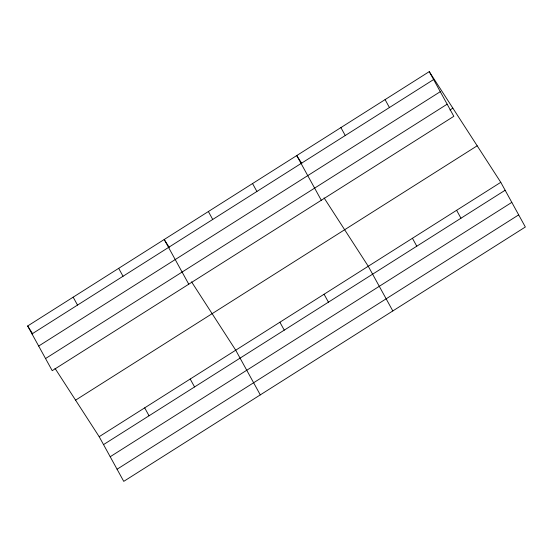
<?xml version="1.0" encoding="UTF-8"?>
<svg xmlns="http://www.w3.org/2000/svg" width="553" height="553" viewBox="0 0 553 553"><rect width="100%" height="100%" fill="white"/><g stroke="black" fill="none" stroke-linecap="round" stroke-linejoin="round"><path stroke-width="0.83" d="M429.259 71.634L453.826 116.317L52.217 370.676L27.65 325.994L429.259 71.634L500.783 182.324L525.35 227.006L123.741 481.366L99.174 436.683L54.996 368.312M32.005 333.915L433.614 79.549M38.675 346.047L440.285 91.68M45.546 358.544L447.156 104.185M449.969 109.999L452.866 108.16M75.574 400.158L477.184 145.798M99.174 436.683L500.783 182.324M103.529 444.605L505.138 190.246M110.199 456.737L511.808 202.377M117.07 469.234L518.679 214.875M301.82 163.453L296.726 155.573L321.293 200.255M324.072 197.891L368.257 266.263L392.817 310.945M169.287 247.391L164.2 239.511L188.76 284.194M191.545 281.83L235.723 350.201L260.29 394.883M27.65 325.994L32.738 333.874M456.612 210.306L460.96 218.221M385.082 99.609L389.436 107.531M412.434 238.288L416.782 246.203M340.904 127.591L345.259 135.513M324.079 294.244L328.434 302.166M252.548 183.548L256.903 191.469M279.901 322.226L284.256 330.141M208.377 211.529L212.725 219.451M190.211 379.033L194.559 386.948M118.681 268.336L123.036 276.258M144.692 407.858L149.047 415.78M73.169 297.168L77.517 305.083"/></g></svg>
